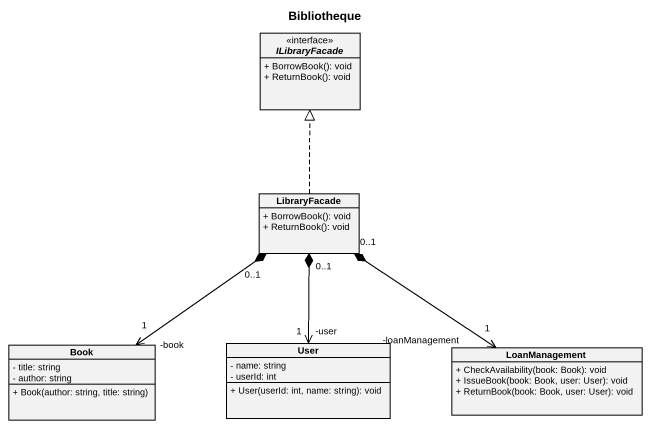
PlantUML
@startuml
title Bibliotheque
hide circle
hide empty members
skinparam classAttributeIconSize 0
interface ILibraryFacade <<interface>> {
  + BorrowBook(): void
  + ReturnBook(): void
}
class LibraryFacade {
  + BorrowBook(): void
  + ReturnBook(): void
}
class Book {
  - title: string
  - author: string
  + Book(author: string, title: string)
}
class User {
  - name: string
  - userId: int
  + User(userId: int, name: string): void
}
class LoanManagement {
  + CheckAvailability(book: Book): void
  + IssueBook(book: Book, user: User): void
  + ReturnBook(book: Book, user: User): void
}
LibraryFacade .up.|> ILibraryFacade
Book "-book\n1" <-up-* "0..1" LibraryFacade
User "-user\n1" <-up-* "0..1" LibraryFacade
LoanManagement "-loanManagement\n1" <-up-* "0..1" LibraryFacade
@enduml
